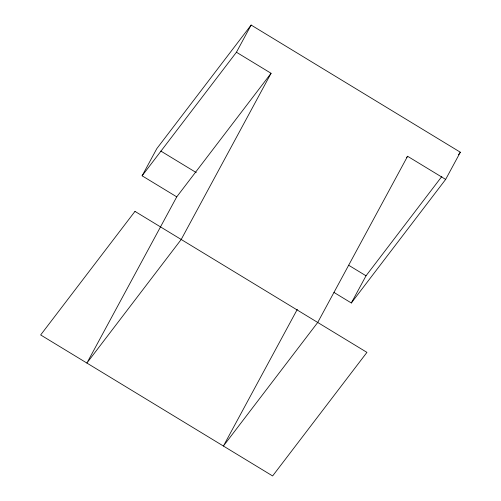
<?xml version="1.0" encoding="UTF-8"?>
<svg xmlns="http://www.w3.org/2000/svg" width="501" height="501" viewBox="0 0 501 501"><rect width="100%" height="100%" fill="white"/><g stroke="black" fill="none" stroke-linecap="round" stroke-linejoin="round"><path stroke-width="0.75" d="M142.115 175.807L236.434 52.236L271.066 73.284L176.747 196.855L142.115 175.807L156.813 148.622L251.133 25.05L460.344 152.223L445.646 179.408L351.326 302.98L333.967 292.421M236.434 52.236L251.133 25.05M176.747 196.855L86.886 363.05L181.205 239.478L271.066 73.284M297.293 309.368L223.402 446.034L317.722 322.462L407.582 156.268L445.646 179.408M351.326 302.98L366.024 275.794L441.863 176.44M406.637 157.508L407.582 156.268M458.453 154.709L460.344 152.223M160.821 151.058L196.248 172.595M348.646 265.229L366.024 275.794M134.976 211.378L40.656 334.95L272.619 475.95L366.939 352.378L134.976 211.378"/></g></svg>
